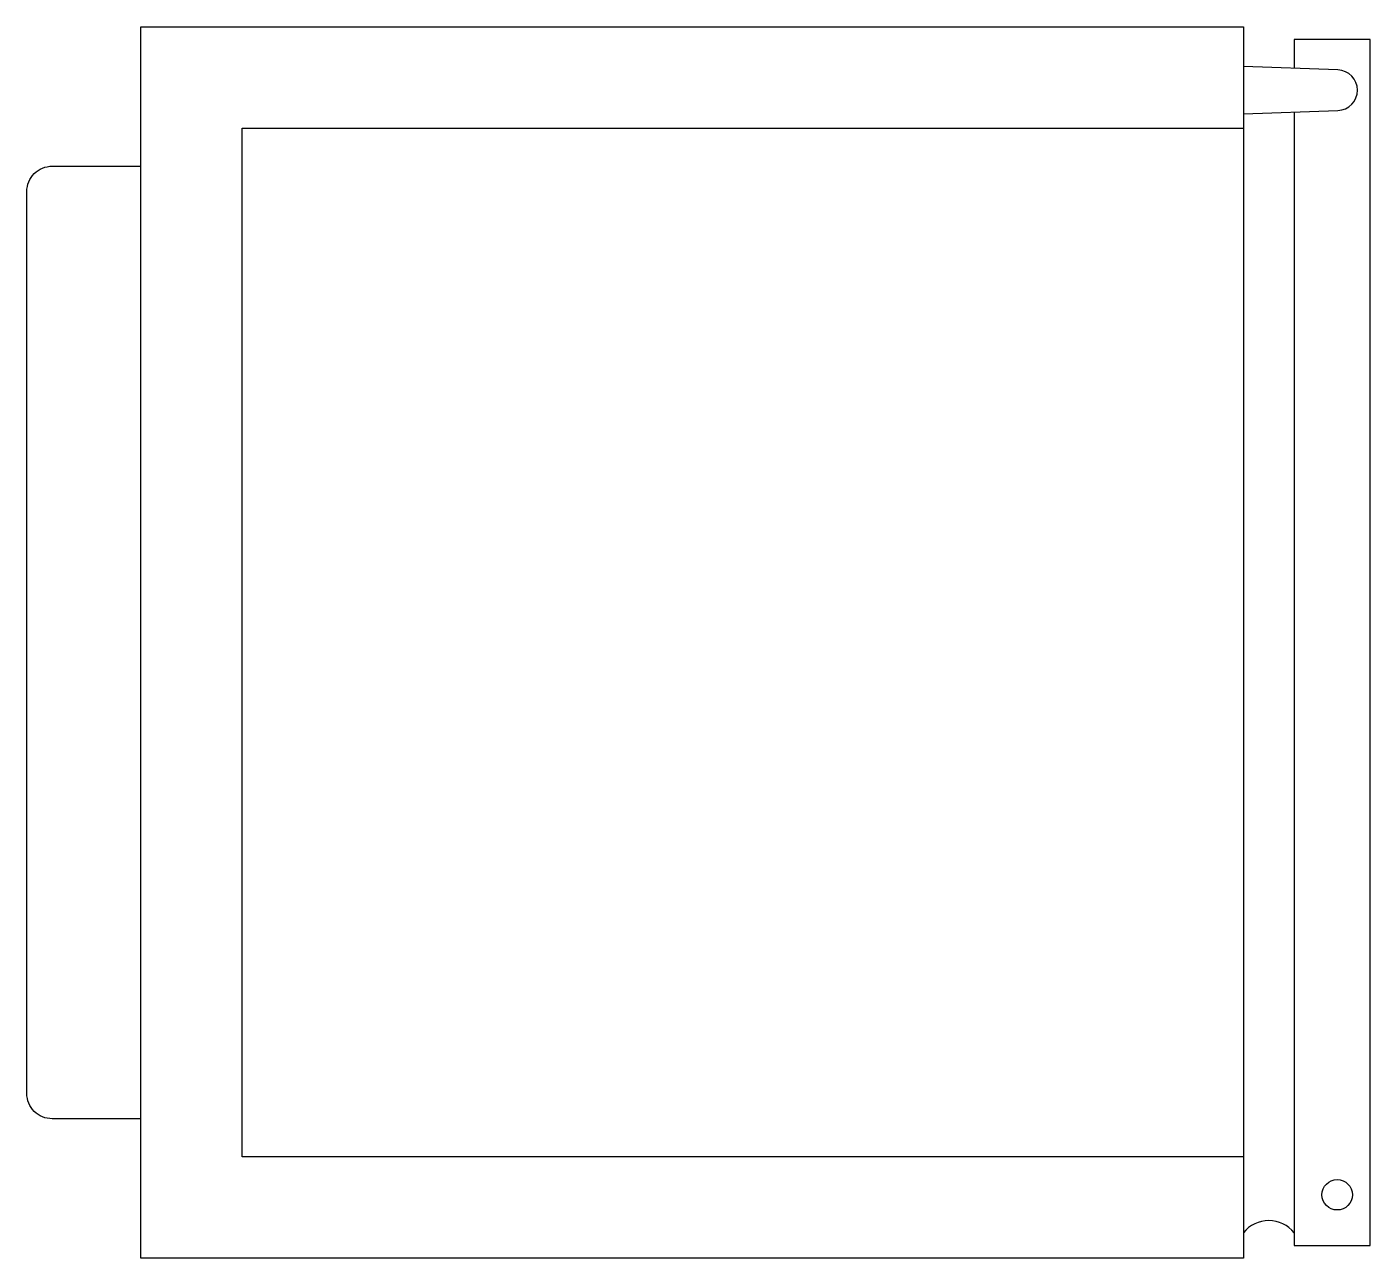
# Model space of a CAD drawing. Header units: millimetres. Extents: x -2999.442 to -2998.912, y 2876.531 to 2877.017.
import ezdxf

# ---------------------------------------------------------------- set-up
doc = ezdxf.new("R2010")
doc.units = ezdxf.units.MM
doc.header["$LTSCALE"] = 10
doc.layers.add('cozinha_geladeiras', color=2, linetype='Continuous')

msp = doc.modelspace()

# ---------------------------------------------------------------- linework, layer by layer
at = {"layer": 'cozinha_geladeiras'}
msp.add_lwpolyline([(-2998.9616, 2876.53091), (-2999.3966, 2876.53091), (-2999.3966, 2877.01691), (-2998.9616, 2877.01691)], close=True, dxfattribs=at)
msp.add_lwpolyline([(-2998.9416, 2876.98328), (-2998.9416, 2876.53591), (-2998.9116, 2876.53591), (-2998.9116, 2877.01191), (-2998.9416, 2877.01191), (-2998.9416, 2877.00053)], dxfattribs=at)
for points in [[(-2998.92439, 2876.9999), (-2998.9616, 2877.00126, 1.027712)], [(-2998.9616, 2876.98255), (-2998.92439, 2876.98391, 0.973216), (-2998.92439, 2876.9999)], [(-2999.3966, 2876.58591), (-2999.4316, 2876.58591, -0.414214), (-2999.4416, 2876.59591), (-2999.4416, 2876.95191, -0.414214), (-2999.4316, 2876.96191), (-2999.3966, 2876.96191)]]:
    msp.add_lwpolyline(points, format="xyb", dxfattribs=at)
at = {"layer": 'cozinha_geladeiras', "color": 1}
msp.add_lwpolyline([(-2998.9616, 2876.57091), (-2999.3566, 2876.57091), (-2999.3566, 2876.97691), (-2998.9616, 2876.97691)], dxfattribs=at)
at = {"layer": 'cozinha_geladeiras'}
msp.add_circle((-2998.9246, 2876.55591), 0.006, dxfattribs=at)
msp.add_arc((-2998.9516, 2876.53298), 0.01276, 38.388, 141.612, dxfattribs=at)

doc.saveas('drawing.dxf')
